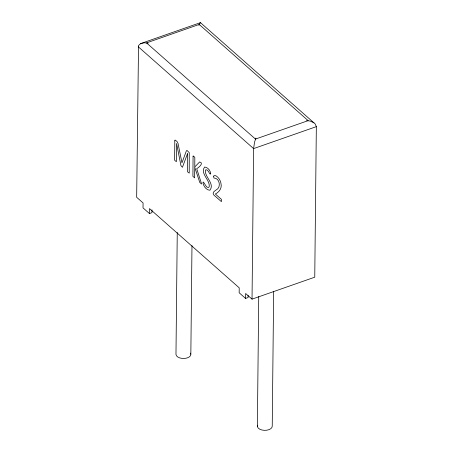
<?xml version="1.0" encoding="UTF-8"?>
<svg xmlns="http://www.w3.org/2000/svg" width="453" height="453" viewBox="0 0 453 453"><rect width="100%" height="100%" fill="white"/><g stroke="black" fill="none" stroke-linecap="round" stroke-linejoin="round"><path stroke-width="0.68" d="M248.102 295.43L248.08 297.547L245.571 298.425L245.622 293.487L252.032 299.144L314.756 277.196L316.336 126.647L315.26 124.037L313.963 122.848L200.469 22.65L140.685 43.573L138.533 45.51L136.664 197.293L143.074 202.95L143.023 207.887L149.433 213.544L151.942 212.667L151.97 209.847M149.433 213.544L149.484 208.612L239.218 287.831L239.161 292.763L245.571 298.425M177.253 232.474L175.974 354.461A7.441 4.162 0.6 0 0 184.711 358.436A7.441 4.162 0.6 0 0 190.503 353.125M190.843 354.195L191.981 245.605M252.032 299.144L253.612 148.601L254.563 142.032L255.945 138.063M257.372 426.324L258.731 296.579M273.652 291.375L272.242 426.058A7.441 4.162 0.6 0 1 264.167 430.333A7.441 4.162 0.6 0 1 257.542 425.242M198.89 25.351L200.101 22.814L200.747 22.944M316.336 126.647L253.612 148.601L138.244 46.75M140.685 43.573L144.388 42.775L148.114 43.222M306.568 120.56L310.288 121.087L313.963 122.848M174.796 140.843L174.631 160.22L176.347 161.738L176.579 143.442L180.951 165.651L182.44 167.304L187.672 153.233L187.48 171.336L187.944 172.225L189.229 173.108L189.258 152.644L187.089 150.521L186.415 150.758L181.981 162.82L178.012 143.358L177.253 141.846L175.56 140.254L175.039 140.085L174.796 140.843M193.074 156.132L192.904 176.347L194.614 177.853L194.767 167.282L199.807 182.514L201.63 184.031L196.71 168.669C198.776 167.599 204.241 162.978 199.643 161.936L194.767 166.959L194.824 157.457L193.544 156.075L193.074 156.132M213.623 176.098L213.907 178.018C218.941 177.899 220.917 185.215 217.899 188.646C216.189 190.356 211.398 191.874 213.765 194.966L221.398 201.63L221.613 200.181L221.24 199.195L215.362 194.009C219.365 192.044 222.202 187.882 220.951 183.357A5.73 2.582 70.7 0 0 219.705 179.852C218.856 178.08 215.362 173.975 213.623 176.098M210.639 173.527C210.232 176.37 208.329 169.496 206.489 169.807L205.792 169.813L205.379 170.373C204.643 177.202 214.994 183.618 209.903 190.249C206.347 190.192 203.414 186.109 202.933 182.791C203.029 179.479 206.024 187.893 207.797 187.378L208.635 187.429L209.184 186.817C210.328 179.937 199.841 173.703 204.609 167.015C207.644 167.123 210.43 170.549 210.639 173.527M199.207 24.445L146.517 42.888L255.475 139.077L308.165 120.64L199.207 24.445"/></g></svg>
